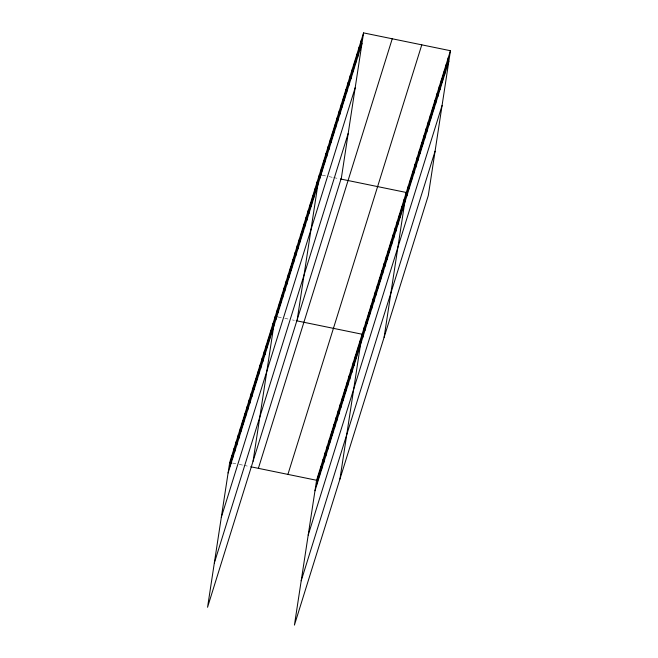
<?xml version="1.0" encoding="UTF-8"?>
<svg xmlns="http://www.w3.org/2000/svg" width="658" height="658" viewBox="0 0 658 658"><rect width="100%" height="100%" fill="white"/><g stroke="black" fill="none" stroke-linecap="round" stroke-linejoin="round"><path stroke-width="0.49" stroke-dasharray="3.29 2.47" d="M322.264 175.242L326.088 176.023M328.959 176.615L332.775 177.397M333.738 177.594L338.516 178.573M278.087 316.991L281.912 317.781M284.782 318.365L288.607 319.146M292.423 319.936L294.34 320.323M232.578 463.043L237.357 464.022M239.265 464.416L243.09 465.198M244.044 465.395L248.823 466.374"/><path stroke-width="0.99" d="M363.578 32.9L229.708 462.451L207.55 607.276L341.412 177.726L363.578 32.9L450.45 50.724L428.292 195.549L294.422 625.1L316.588 480.274L450.45 50.724M230.275 465.979L231.879 455.5M232.439 459.021L234.042 448.542M234.61 452.071L236.214 441.592M236.773 445.112L238.377 434.634M238.944 438.162L240.548 427.675M241.108 431.204L242.712 420.725M243.279 424.254L244.883 413.767M245.442 417.295L247.046 406.817M247.614 410.345L249.218 399.858M249.777 403.387L251.381 392.908M251.948 396.437L253.552 385.95M254.111 389.478L255.715 379M256.283 382.52L257.887 372.041M258.446 375.57L260.05 365.091M260.617 368.612L262.221 358.133M262.781 361.661L264.384 351.175M264.952 354.703L266.556 344.224M267.115 347.753L268.719 337.266M269.286 340.795L270.89 330.316M271.45 333.845L273.054 323.358M253.067 461.225L275.225 316.408L277.133 316.794M275.825 319.796L277.429 309.318M278.038 312.714L279.642 302.228M280.25 305.625L281.854 295.146M282.455 298.535L284.059 288.056M284.667 291.445L286.271 280.966M286.872 284.363L288.475 273.876M289.084 277.273L290.688 266.794M291.288 270.183L292.892 259.704M293.501 263.101L295.105 252.614M295.705 256.011L297.309 245.524M297.918 248.921L299.522 238.443M300.122 241.831L301.726 231.353M302.335 234.75L303.938 224.263M304.547 227.66L306.151 217.181M306.751 220.57L308.355 210.091M308.964 213.488L310.568 203.001M311.168 206.398L312.772 195.911M313.381 199.308L314.985 188.83M315.585 192.218L317.189 181.74M297.243 319.475L319.401 174.65L321.31 175.044M320.002 178.047L321.606 167.568M322.214 170.957L323.818 160.478M324.427 163.875L326.031 153.388M326.631 156.785L328.235 146.298M328.844 149.695L330.448 139.216M331.048 142.605L332.652 132.126M333.261 135.523L334.864 125.036M335.465 128.433L337.069 117.955M337.677 121.343L339.281 110.865M339.882 114.253L341.486 103.775M342.094 107.172L343.698 96.685M344.299 100.082L345.902 89.603M346.511 92.992L348.115 82.513M348.724 85.91L350.327 75.423M350.928 78.82L352.532 68.342M353.14 71.73L354.744 61.252M355.345 64.64L356.949 54.162M357.557 57.559L359.161 47.072M359.762 50.469L361.365 39.99M317.148 483.803L318.752 473.324M319.319 476.844L320.923 466.366M321.482 469.894L323.086 459.416M323.654 462.936L325.258 452.457M325.817 455.986L327.421 445.507M327.988 449.027L329.592 438.549M330.151 442.077L331.755 431.59M332.323 435.119L333.927 424.64M334.486 428.169L336.09 417.682M336.657 421.21L338.261 410.732M338.821 414.26L340.425 403.773M340.992 407.302L342.596 396.823M343.155 400.344L344.759 389.865M345.327 393.394L346.93 382.915M347.49 386.435L349.094 375.957M349.661 379.485L351.265 368.998M351.824 372.527L353.428 362.048M353.996 365.577L355.6 355.09M356.159 358.618L357.763 348.14M358.33 351.668L359.934 341.181M339.939 479.049L362.097 334.231L296.248 320.717M362.706 337.62L364.31 327.141M364.91 330.538L366.514 320.051M367.123 323.448L368.727 312.969M369.327 316.358L370.931 305.88M371.54 309.268L373.144 298.79M373.752 302.186L375.356 291.7M375.957 295.097L377.56 284.618M378.169 288.007L379.773 277.528M380.373 280.925L381.977 270.438M382.586 273.835L384.19 263.356M384.79 266.745L386.394 256.266M387.003 259.655L388.607 249.176M389.207 252.573L390.811 242.086M391.42 245.483L393.023 235.005M393.624 238.393L395.228 227.915M395.836 231.312L397.44 220.825M398.049 224.222L399.653 213.735M400.253 217.132L401.857 206.653M402.466 210.042L404.07 199.563M384.116 337.299L406.274 192.473L340.425 178.968M406.883 195.87L408.486 185.392M409.087 188.78L410.691 178.302M411.299 181.698L412.903 171.212M413.504 174.609L415.108 164.122M415.716 167.519L417.32 157.04M417.92 160.429L419.524 149.95M420.133 153.347L421.737 142.86M422.346 146.257L423.949 135.778M424.55 139.167L426.154 128.688M426.762 132.085L428.366 121.598M428.967 124.995L430.571 114.508M431.179 117.905L432.783 107.427M433.383 110.815L434.987 100.337M435.596 103.734L437.2 93.247M437.8 96.644L439.404 86.165M440.013 89.554L441.617 79.075M442.225 82.464L443.829 71.985M444.43 75.382L446.034 64.895M446.642 68.292L448.246 57.814M228.104 472.938L361.974 43.379M221.318 517.27L355.188 87.711M214.335 562.944L348.197 133.393M258.38 468.332L392.242 38.781M287.916 474.393L421.786 44.843M314.985 490.761L448.846 61.202M308.199 535.094L442.061 105.535M301.208 580.767L435.078 151.217M229.708 462.451L231.624 462.845M250.731 466.769L316.588 480.274"/></g></svg>
